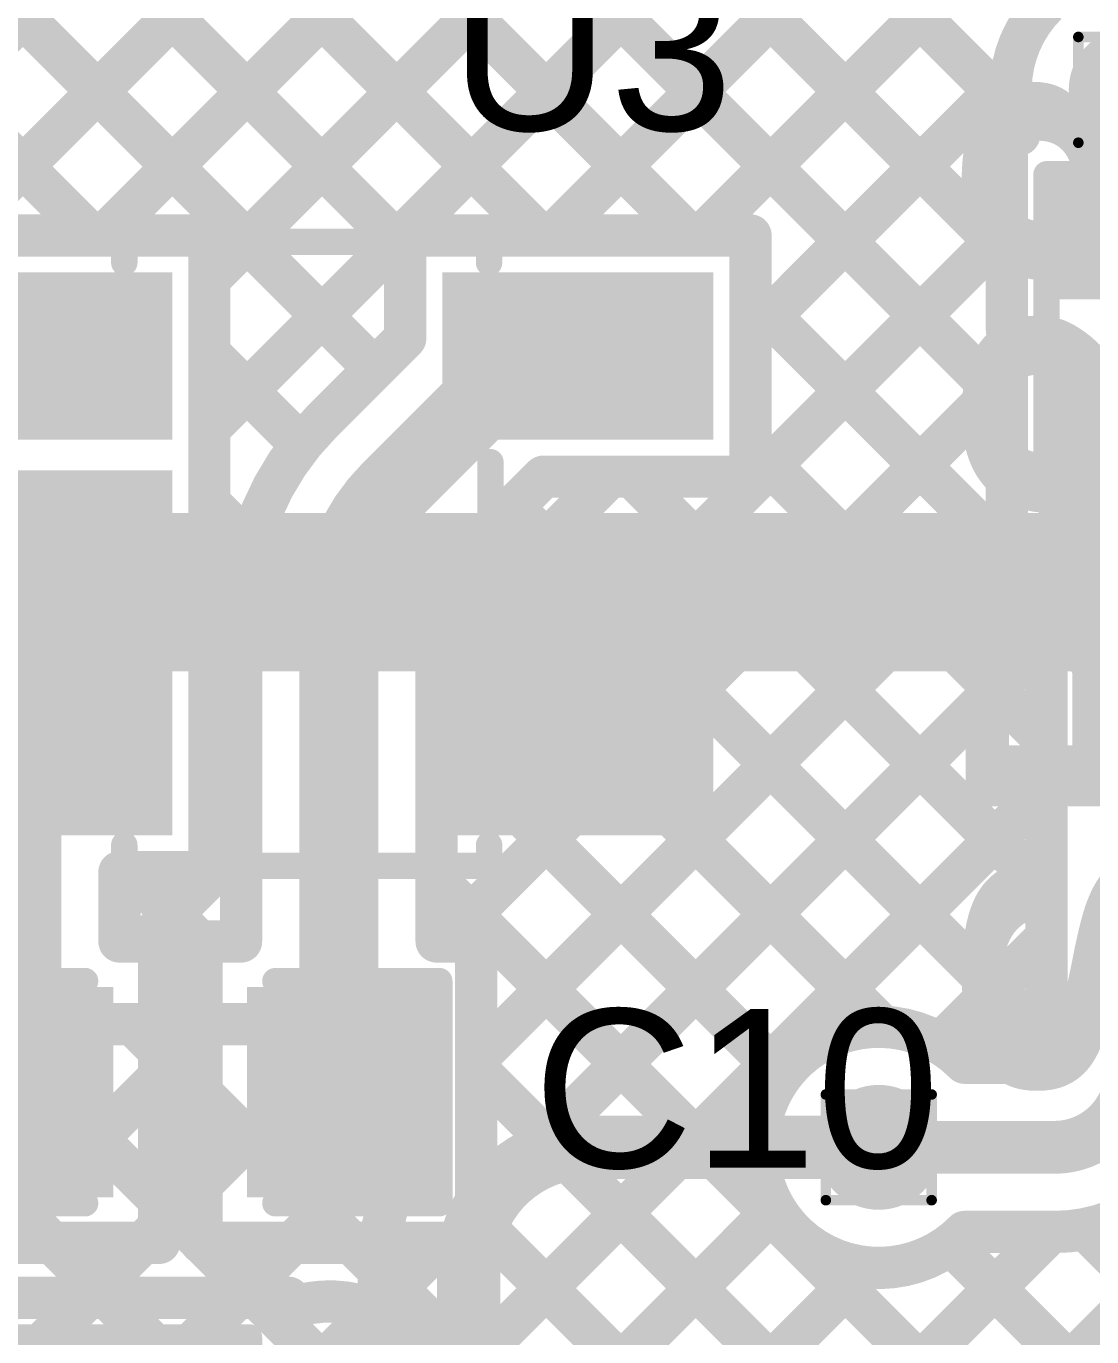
# Model space of a CAD drawing. Header units: inches. Extents: x -17 to 443, y -40 to 218.
# Drawn here: x 91.93 to 97.05, y 153.52 to 159.82 of the extents above; entities that cross this region are included whole.
import ezdxf

# ---------------------------------------------------------------- set-up
doc = ezdxf.new("R2010")
doc.units = ezdxf.units.IN
for name, color, linetype in [('Bottom Layer', 5, 'Continuous'), ('Drill Drawing', 1, 'Continuous'), ('Top Layer', 1, 'Continuous'), ('Top Overlay', 2, 'Continuous'), ('Top Paste', 8, 'Continuous'), ('Top Solder', 216, 'Continuous'), ('Via Holes', 16, 'Continuous')]:
    doc.layers.add(name, color=color, linetype=linetype)
doc.styles.add('Arial', font='', dxfattribs={"height": 0.2})
doc.styles.add('Arial Black_Bold', font='', dxfattribs={"height": 0.2})
doc.styles.get('Arial').set_extended_font_data('Arial')
doc.styles.get('Arial Black_Bold').set_extended_font_data('Arial Black', bold=True)

# ---------------------------------------------------------------- blocks, each defined once
blk = doc.blocks.new('SOT_23_5_28')
at = {"layer": 'Top Layer'}
for points in [[(-1.85, 1.25), (-0.75, 1.25), (-0.75, 0.65), (-1.85, 0.65)], [(0.75, 1.25), (1.85, 1.25), (1.85, 0.65), (0.75, 0.65)], [(-1.85, 0.3), (-0.75, 0.3), (-0.75, -0.3), (-1.85, -0.3)], [(-1.85, -0.65), (-0.75, -0.65), (-0.75, -1.25), (-1.85, -1.25)], [(0.75, -0.65), (1.85, -0.65), (1.85, -1.25), (0.75, -1.25)]]:
    blk.add_hatch(color=1, dxfattribs=at).paths.add_polyline_path(points)
at = {"layer": 'Top Paste'}
for points in [[(-1.85, 1.25), (-0.75, 1.25), (-0.75, 0.65), (-1.85, 0.65)], [(0.75, 1.25), (1.85, 1.25), (1.85, 0.65), (0.75, 0.65)], [(-1.85, 0.3), (-0.75, 0.3), (-0.75, -0.3), (-1.85, -0.3)], [(-1.85, -0.65), (-0.75, -0.65), (-0.75, -1.25), (-1.85, -1.25)], [(0.75, -0.65), (1.85, -0.65), (1.85, -1.25), (0.75, -1.25)]]:
    blk.add_hatch(color=8, dxfattribs=at).paths.add_polyline_path(points)
at = {"layer": 'Top Solder'}
for points in [[(-1.9516, 1.3516), (-0.6484, 1.3516), (-0.6484, 0.5484), (-1.9516, 0.5484)], [(0.6484, 1.3516), (1.9516, 1.3516), (1.9516, 0.5484), (0.6484, 0.5484)], [(-1.9516, 0.4016), (-0.6484, 0.4016), (-0.6484, -0.4016), (-1.9516, -0.4016)], [(-1.9516, -0.5484), (-0.6484, -0.5484), (-0.6484, -1.3516), (-1.9516, -1.3516)], [(0.6484, -0.5484), (1.9516, -0.5484), (1.9516, -1.3516), (0.6484, -1.3516)]]:
    blk.add_hatch(color=216, dxfattribs=at).paths.add_polyline_path(points)
at = {"layer": 'Top Overlay'}
for points in [[(-0.879, 1.4986, 0.127, 0.127, 0), (0.8736, 1.4986, 0.127, 0.127, 0)], [(-0.879, 1.3986, 0.127, 0.127, 0), (-0.879, 1.4986, 0.127, 0.127, 0)], [(0.8736, 1.3986, 0.127, 0.127, 0), (0.8736, 1.4986, 0.127, 0.127, 0)], [(-2.1336, 1.0668, 0.127, 0.127, 0), (-2.0066, 0.9398, 0.127, 0.127, 0)], [(-2.1336, 0.8128, 0.127, 0.127, 0), (-2.1336, 1.0668, 0.127, 0.127, 0)], [(-2.1336, 0.8128, 0.127, 0.127, 0), (-2.0066, 0.9398, 0.127, 0.127, 0)], [(0.88, -0.418, 0.127, 0.127, 0), (0.88, 0.44, 0.127, 0.127, 0)], [(-0.879, -1.4986, 0.127, 0.127, 0), (-0.879, -1.3986, 0.127, 0.127, 0)], [(0.8736, -1.4986, 0.127, 0.127, 0), (0.8736, -1.3986, 0.127, 0.127, 0)], [(-0.879, -1.4986, 0.127, 0.127, 0), (0.8736, -1.4986, 0.127, 0.127, 0)]]:
    blk.add_lwpolyline(points, format="xyseb", dxfattribs=at)
for points in [[(-0.9108, 1.4986, 0.0635, 0.0635, 1), (-0.8473, 1.4986, 0.0635, 0.0635, 1)], [(-0.9108, 1.4986, 0.0635, 0.0635, 1), (-0.8473, 1.4986, 0.0635, 0.0635, 1)], [(0.8418, 1.4986, 0.0635, 0.0635, 1), (0.9053, 1.4986, 0.0635, 0.0635, 1)], [(0.8418, 1.4986, 0.0635, 0.0635, 1), (0.9053, 1.4986, 0.0635, 0.0635, 1)], [(-0.9108, 1.3986, 0.0635, 0.0635, 1), (-0.8473, 1.3986, 0.0635, 0.0635, 1)], [(0.8418, 1.3986, 0.0635, 0.0635, 1), (0.9053, 1.3986, 0.0635, 0.0635, 1)], [(-2.1654, 1.0668, 0.0635, 0.0635, 1), (-2.1019, 1.0668, 0.0635, 0.0635, 1)], [(-2.1654, 1.0668, 0.0635, 0.0635, 1), (-2.1019, 1.0668, 0.0635, 0.0635, 1)], [(-2.0383, 0.9398, 0.0635, 0.0635, 1), (-1.9748, 0.9398, 0.0635, 0.0635, 1)], [(-2.0383, 0.9398, 0.0635, 0.0635, 1), (-1.9748, 0.9398, 0.0635, 0.0635, 1)], [(-2.1654, 0.8128, 0.0635, 0.0635, 1), (-2.1019, 0.8128, 0.0635, 0.0635, 1)], [(-2.1654, 0.8128, 0.0635, 0.0635, 1), (-2.1019, 0.8128, 0.0635, 0.0635, 1)], [(0.8483, 0.44, 0.0635, 0.0635, 1), (0.9118, 0.44, 0.0635, 0.0635, 1)], [(0.8483, -0.418, 0.0635, 0.0635, 1), (0.9118, -0.418, 0.0635, 0.0635, 1)], [(-0.9108, -1.3986, 0.0635, 0.0635, 1), (-0.8473, -1.3986, 0.0635, 0.0635, 1)], [(0.8418, -1.3986, 0.0635, 0.0635, 1), (0.9053, -1.3986, 0.0635, 0.0635, 1)], [(-0.9108, -1.4986, 0.0635, 0.0635, 1), (-0.8473, -1.4986, 0.0635, 0.0635, 1)], [(-0.9108, -1.4986, 0.0635, 0.0635, 1), (-0.8473, -1.4986, 0.0635, 0.0635, 1)], [(0.8418, -1.4986, 0.0635, 0.0635, 1), (0.9053, -1.4986, 0.0635, 0.0635, 1)], [(0.8418, -1.4986, 0.0635, 0.0635, 1), (0.9053, -1.4986, 0.0635, 0.0635, 1)]]:
    blk.add_lwpolyline(points, format="xyseb", close=True, dxfattribs=at)
blk = doc.blocks.new('S______B______0402_144')
at = {"layer": 'Top Layer'}
for points in [[(-0.6985, -0.3175), (-0.6985, 0.3175), (-0.2413, 0.3175), (-0.2413, -0.3175)], [(0.2413, -0.3175), (0.2413, 0.3175), (0.6985, 0.3175), (0.6985, -0.3175)]]:
    blk.add_hatch(color=1, dxfattribs=at).paths.add_polyline_path(points)
at = {"layer": 'Top Paste'}
for points in [[(-0.6985, -0.3175), (-0.6985, 0.3175), (-0.2413, 0.3175), (-0.2413, -0.3175)], [(0.2413, -0.3175), (0.2413, 0.3175), (0.6985, 0.3175), (0.6985, -0.3175)]]:
    blk.add_hatch(color=8, dxfattribs=at).paths.add_polyline_path(points)
at = {"layer": 'Top Solder'}
for points in [[(-0.7535, -0.3725), (-0.7535, 0.3725), (-0.1863, 0.3725), (-0.1863, -0.3725)], [(0.1863, -0.3725), (0.1863, 0.3725), (0.7535, 0.3725), (0.7535, -0.3725)]]:
    blk.add_hatch(color=216, dxfattribs=at).paths.add_polyline_path(points)
at = {"layer": 'Top Overlay'}
for points in [[(-0.7874, 0.4064, 0.127, 0.127, 0), (0.7874, 0.4064, 0.127, 0.127, 0)], [(-0.7874, 0.4064, 0.127, 0.127, 0), (-0.7874, -0.4064, 0.127, 0.127, 0)], [(0.7874, 0.4064, 0.127, 0.127, 0), (0.7874, -0.4064, 0.127, 0.127, 0)], [(-0.7874, -0.4064, 0.127, 0.127, 0), (0.7874, -0.4064, 0.127, 0.127, 0)], [(-0.8128, -0.4318, 0.00323, 0.00323, 0), (0.8128, -0.4318, 0.00323, 0.00323, 0)]]:
    blk.add_lwpolyline(points, format="xyseb", dxfattribs=at)
for points in [[(-0.8191, 0.4064, 0.0635, 0.0635, 1), (-0.7556, 0.4064, 0.0635, 0.0635, 1)], [(-0.8191, 0.4064, 0.0635, 0.0635, 1), (-0.7556, 0.4064, 0.0635, 0.0635, 1)], [(0.7556, 0.4064, 0.0635, 0.0635, 1), (0.8191, 0.4064, 0.0635, 0.0635, 1)], [(0.7556, 0.4064, 0.0635, 0.0635, 1), (0.8191, 0.4064, 0.0635, 0.0635, 1)], [(-0.8191, -0.4064, 0.0635, 0.0635, 1), (-0.7556, -0.4064, 0.0635, 0.0635, 1)], [(-0.8191, -0.4064, 0.0635, 0.0635, 1), (-0.7556, -0.4064, 0.0635, 0.0635, 1)], [(0.7556, -0.4064, 0.0635, 0.0635, 1), (0.8191, -0.4064, 0.0635, 0.0635, 1)], [(0.7556, -0.4064, 0.0635, 0.0635, 1), (0.8191, -0.4064, 0.0635, 0.0635, 1)], [(-0.8136, -0.4318, 0.00161, 0.00161, 1), (-0.812, -0.4318, 0.00161, 0.00161, 1)], [(0.812, -0.4318, 0.00161, 0.00161, 1), (0.8136, -0.4318, 0.00161, 0.00161, 1)]]:
    blk.add_lwpolyline(points, format="xyseb", close=True, dxfattribs=at)
at = {"layer": 'Top Overlay', "style": 'Arial Black_Bold'}
blk.add_text('SB23', height=1.27, dxfattribs=at).set_placement((-3.7391, -0.4747))
blk = doc.blocks.new('R___0402_189')
at = {"layer": 'Top Layer'}
for points in [[(-0.6985, -0.3175), (-0.6985, 0.3175), (-0.2413, 0.3175), (-0.2413, -0.3175)], [(0.2413, -0.3175), (0.2413, 0.3175), (0.6985, 0.3175), (0.6985, -0.3175)]]:
    blk.add_hatch(color=1, dxfattribs=at).paths.add_polyline_path(points)
at = {"layer": 'Top Paste'}
for points in [[(-0.6985, -0.3175), (-0.6985, 0.3175), (-0.2413, 0.3175), (-0.2413, -0.3175)], [(0.2413, -0.3175), (0.2413, 0.3175), (0.6985, 0.3175), (0.6985, -0.3175)]]:
    blk.add_hatch(color=8, dxfattribs=at).paths.add_polyline_path(points)
at = {"layer": 'Top Solder'}
for points in [[(-0.7535, -0.3725), (-0.7535, 0.3725), (-0.1863, 0.3725), (-0.1863, -0.3725)], [(0.1863, -0.3725), (0.1863, 0.3725), (0.7535, 0.3725), (0.7535, -0.3725)]]:
    blk.add_hatch(color=216, dxfattribs=at).paths.add_polyline_path(points)
at = {"layer": 'Top Overlay'}
for points in [[(-0.7874, 0.4064, 0.127, 0.127, 0), (0.7874, 0.4064, 0.127, 0.127, 0)], [(-0.7874, -0.4064, 0.127, 0.127, 0), (-0.7874, 0.4064, 0.127, 0.127, 0)], [(0.7874, -0.4064, 0.127, 0.127, 0), (0.7874, 0.4064, 0.127, 0.127, 0)], [(-0.7874, -0.4064, 0.127, 0.127, 0), (0.7874, -0.4064, 0.127, 0.127, 0)], [(-0.8128, -0.4318, 0.00323, 0.00323, 0), (0.8128, -0.4318, 0.00323, 0.00323, 0)]]:
    blk.add_lwpolyline(points, format="xyseb", dxfattribs=at)
for points in [[(-0.8191, 0.4064, 0.0635, 0.0635, 1), (-0.7556, 0.4064, 0.0635, 0.0635, 1)], [(-0.8191, 0.4064, 0.0635, 0.0635, 1), (-0.7556, 0.4064, 0.0635, 0.0635, 1)], [(0.7556, 0.4064, 0.0635, 0.0635, 1), (0.8191, 0.4064, 0.0635, 0.0635, 1)], [(0.7556, 0.4064, 0.0635, 0.0635, 1), (0.8191, 0.4064, 0.0635, 0.0635, 1)], [(-0.8191, -0.4064, 0.0635, 0.0635, 1), (-0.7556, -0.4064, 0.0635, 0.0635, 1)], [(-0.8191, -0.4064, 0.0635, 0.0635, 1), (-0.7556, -0.4064, 0.0635, 0.0635, 1)], [(0.7556, -0.4064, 0.0635, 0.0635, 1), (0.8191, -0.4064, 0.0635, 0.0635, 1)], [(0.7556, -0.4064, 0.0635, 0.0635, 1), (0.8191, -0.4064, 0.0635, 0.0635, 1)], [(-0.8136, -0.4318, 0.00161, 0.00161, 1), (-0.812, -0.4318, 0.00161, 0.00161, 1)], [(0.812, -0.4318, 0.00161, 0.00161, 1), (0.8136, -0.4318, 0.00161, 0.00161, 1)]]:
    blk.add_lwpolyline(points, format="xyseb", close=True, dxfattribs=at)
blk = doc.blocks.new('C___0603_254')
at = {"layer": 'Top Layer'}
for points in [[(-0.381, 0.4445), (-0.381, -0.4445), (-1.143, -0.4445), (-1.143, 0.4445)], [(1.143, 0.4445), (1.143, -0.4445), (0.381, -0.4445), (0.381, 0.4445)]]:
    blk.add_hatch(color=1, dxfattribs=at).paths.add_polyline_path(points)
at = {"layer": 'Top Paste'}
for points in [[(-0.381, 0.4445), (-0.381, -0.4445), (-1.143, -0.4445), (-1.143, 0.4445)], [(1.143, 0.4445), (1.143, -0.4445), (0.381, -0.4445), (0.381, 0.4445)]]:
    blk.add_hatch(color=8, dxfattribs=at).paths.add_polyline_path(points)
at = {"layer": 'Top Solder'}
for points in [[(-0.321, 0.5045), (-0.321, -0.5045), (-1.203, -0.5045), (-1.203, 0.5045)], [(1.203, 0.5045), (1.203, -0.5045), (0.321, -0.5045), (0.321, 0.5045)]]:
    blk.add_hatch(color=216, dxfattribs=at).paths.add_polyline_path(points)
at = {"layer": 'Top Overlay'}
for points in [[(-1.2446, 0.5334, 0.127, 0.127, 0), (-1.2446, -0.5334, 0.127, 0.127, 0)], [(-0.4572, 0.5334, 0.127, 0.127, 0), (-1.2446, 0.5334, 0.127, 0.127, 0)], [(1.2446, 0.5334, 0.127, 0.127, 0), (0.4572, 0.5334, 0.127, 0.127, 0)], [(1.2446, 0.5334, 0.127, 0.127, 0), (1.2446, -0.5334, 0.127, 0.127, 0)], [(-0.4572, -0.5334, 0.127, 0.127, 0), (-1.2446, -0.5334, 0.127, 0.127, 0)], [(1.2446, -0.5334, 0.127, 0.127, 0), (0.4572, -0.5334, 0.127, 0.127, 0)]]:
    blk.add_lwpolyline(points, format="xyseb", dxfattribs=at)
for points in [[(-1.2764, 0.5334, 0.0635, 0.0635, 1), (-1.2128, 0.5334, 0.0635, 0.0635, 1)], [(-1.2764, 0.5334, 0.0635, 0.0635, 1), (-1.2128, 0.5334, 0.0635, 0.0635, 1)], [(-0.4889, 0.5334, 0.0635, 0.0635, 1), (-0.4254, 0.5334, 0.0635, 0.0635, 1)], [(0.4254, 0.5334, 0.0635, 0.0635, 1), (0.4889, 0.5334, 0.0635, 0.0635, 1)], [(1.2128, 0.5334, 0.0635, 0.0635, 1), (1.2764, 0.5334, 0.0635, 0.0635, 1)], [(1.2128, 0.5334, 0.0635, 0.0635, 1), (1.2764, 0.5334, 0.0635, 0.0635, 1)], [(-1.2764, -0.5334, 0.0635, 0.0635, 1), (-1.2128, -0.5334, 0.0635, 0.0635, 1)], [(-1.2764, -0.5334, 0.0635, 0.0635, 1), (-1.2128, -0.5334, 0.0635, 0.0635, 1)], [(-0.4889, -0.5334, 0.0635, 0.0635, 1), (-0.4254, -0.5334, 0.0635, 0.0635, 1)], [(0.4254, -0.5334, 0.0635, 0.0635, 1), (0.4889, -0.5334, 0.0635, 0.0635, 1)], [(1.2128, -0.5334, 0.0635, 0.0635, 1), (1.2764, -0.5334, 0.0635, 0.0635, 1)], [(1.2128, -0.5334, 0.0635, 0.0635, 1), (1.2764, -0.5334, 0.0635, 0.0635, 1)]]:
    blk.add_lwpolyline(points, format="xyseb", close=True, dxfattribs=at)

msp = doc.modelspace()

# ---------------------------------------------------------------- hatches: boundary and pattern name
at = {"layer": 'Bottom Layer'}
h = msp.add_hatch(color=5, dxfattribs=at)
edge = h.paths.add_edge_path()
edge.add_arc((97.2346, 159.5133), 0.3, 0, 360)
h = msp.add_hatch(color=5, dxfattribs=at)
edge = h.paths.add_edge_path()
edge.add_arc((96.0217, 154.4333), 0.3, 0, 360)
at = {"layer": 'Top Layer'}
h = msp.add_hatch(color=1, dxfattribs=at)
edge = h.paths.add_edge_path()
edge.add_arc((97.2346, 159.5133), 0.3, 0, 360)
h = msp.add_hatch(color=1, dxfattribs=at)
edge = h.paths.add_edge_path()
edge.add_arc((96.0217, 154.4333), 0.3, 0, 360)
at = {"layer": 'Via Holes'}
h = msp.add_hatch(color=7, dxfattribs=at)
edge = h.paths.add_edge_path()
edge.add_arc((96.0217, 154.4333), 0.15, 0, 360)

# ---------------------------------------------------------------- linework, layer by layer
at = {"layer": 'Bottom Layer'}
for points in [[(87.7159, 157.1003, 0.762, 0.762, 0), (96.9387, 157.1003, 0.762, 0.762, 0)], [(96.9387, 157.1003, 0.762, 0.762, -0.414214), (98.0461, 155.9929, 0.762, 0.762, 0)], [(86.9967, 155.0255, 0.2032, 0.2032, 0), (93.0467, 155.0255, 0.2032, 0.2032, 0)], [(86.9967, 155.0255, 0.2032, 0.2032, 0), (93.0467, 155.0255, 0.2032, 0.2032, 0)], [(90.2813, 155.0255, 0.2032, 0.2032, 0), (93.6196, 151.6872, 0.2032, 0.2032, 0)], [(90.2937, 153.2186, 0.2032, 0.2032, 0), (92.1006, 155.0255, 0.2032, 0.2032, 0)], [(90.9998, 155.0255, 0.2032, 0.2032, 0), (93.6196, 152.4057, 0.2032, 0.2032, 0)], [(91.428, 153.6345, 0.2032, 0.2032, 0), (92.819, 155.0255, 0.2032, 0.2032, 0)], [(91.7182, 155.0255, 0.2032, 0.2032, 0), (93.6196, 153.1241, 0.2032, 0.2032, 0)], [(92.4366, 155.0255, 0.2032, 0.2032, 0), (93.6196, 153.8425, 0.2032, 0.2032, 0)], [(93.0486, 155.0255, 0.2032, 0.2032, -0.047948), (93.1798, 155.0125, 0.2032, 0.2032, 0)], [(93.1653, 155.0152, 0.2032, 0.2032, 0), (93.7254, 154.4551, 0.2032, 0.2032, 0)], [(93.1825, 155.012, 0.2032, 0.2032, -0.048089), (93.309, 154.9736, 0.2032, 0.2032, 0)], [(93.3118, 154.9724, 0.2032, 0.2032, -0.047891), (93.4279, 154.9104, 0.2032, 0.2032, 0)], [(91.6994, 153.1874, 0.2032, 0.2032, 0), (93.4246, 154.9126, 0.2032, 0.2032, 0)], [(93.4311, 154.9083, 0.2032, 0.2032, -0.047898), (93.5328, 154.8247, 0.2032, 0.2032, 0)], [(93.535, 154.8226, 0.2032, 0.2032, -0.047998), (93.6187, 154.7206, 0.2032, 0.2032, 0)], [(93.6205, 154.7179, 0.2032, 0.2032, -0.048013), (93.6827, 154.6015, 0.2032, 0.2032, 0)], [(93.6838, 154.5988, 0.2032, 0.2032, -0.04812), (93.7222, 154.4722, 0.2032, 0.2032, 0)], [(91.5535, 152.3231, 0.2032, 0.2032, 0), (93.7187, 154.4884, 0.2032, 0.2032, 0)], [(93.7227, 154.4695, 0.2032, 0.2032, -0.047954), (93.7357, 154.3383, 0.2032, 0.2032, 0)], [(94.0514, 153.8599, 0.3048, 0.3048, -0.414214), (94.6247, 154.4333, 0.3048, 0.3048, 0)], [(94.6247, 154.4333, 0.3048, 0.3048, 0), (96.0217, 154.4333, 0.3048, 0.3048, 0)], [(93.6196, 153.8599, 0.2032, 0.2032, -0.121955), (93.7357, 154.3289, 0.2032, 0.2032, 0)], [(94.0514, 150.6995, 0.3048, 0.3048, 0), (94.0514, 153.8599, 0.3048, 0.3048, 0)], [(93.6196, 151.0858, 0.2032, 0.2032, 0), (93.6196, 153.8599, 0.2032, 0.2032, 0)], [(90.7269, 150.7781, 0.2032, 0.2032, 0), (93.6196, 153.6707, 0.2032, 0.2032, 0)]]:
    msp.add_lwpolyline(points, format="xyseb", dxfattribs=at)
for points in [[(96.7482, 157.1003, 0.381, 0.381, 1), (97.1292, 157.1003, 0.381, 0.381, 1)], [(96.7482, 157.1003, 0.381, 0.381, 1), (97.1292, 157.1003, 0.381, 0.381, 1)], [(92.0498, 155.0255, 0.1016, 0.1016, 1), (92.1514, 155.0255, 0.1016, 0.1016, 1)], [(92.3858, 155.0255, 0.1016, 0.1016, 1), (92.4874, 155.0255, 0.1016, 0.1016, 1)], [(92.7682, 155.0255, 0.1016, 0.1016, 1), (92.8698, 155.0255, 0.1016, 0.1016, 1)], [(92.9959, 155.0255, 0.1016, 0.1016, 1), (93.0975, 155.0255, 0.1016, 0.1016, 1)], [(92.9959, 155.0255, 0.1016, 0.1016, 1), (93.0975, 155.0255, 0.1016, 0.1016, 1)], [(92.9978, 155.0255, 0.1016, 0.1016, 1), (93.0994, 155.0255, 0.1016, 0.1016, 1)], [(93.1145, 155.0152, 0.1016, 0.1016, 1), (93.2161, 155.0152, 0.1016, 0.1016, 1)], [(93.129, 155.0125, 0.1016, 0.1016, 1), (93.2306, 155.0125, 0.1016, 0.1016, 1)], [(93.1317, 155.012, 0.1016, 0.1016, 1), (93.2333, 155.012, 0.1016, 0.1016, 1)], [(93.2582, 154.9736, 0.1016, 0.1016, 1), (93.3598, 154.9736, 0.1016, 0.1016, 1)], [(93.261, 154.9724, 0.1016, 0.1016, 1), (93.3626, 154.9724, 0.1016, 0.1016, 1)], [(93.3738, 154.9126, 0.1016, 0.1016, 1), (93.4754, 154.9126, 0.1016, 0.1016, 1)], [(93.3771, 154.9104, 0.1016, 0.1016, 1), (93.4787, 154.9104, 0.1016, 0.1016, 1)], [(93.3803, 154.9083, 0.1016, 0.1016, 1), (93.4819, 154.9083, 0.1016, 0.1016, 1)], [(93.482, 154.8247, 0.1016, 0.1016, 1), (93.5836, 154.8247, 0.1016, 0.1016, 1)], [(93.4842, 154.8226, 0.1016, 0.1016, 1), (93.5858, 154.8226, 0.1016, 0.1016, 1)], [(93.5679, 154.7206, 0.1016, 0.1016, 1), (93.6695, 154.7206, 0.1016, 0.1016, 1)], [(93.5697, 154.7179, 0.1016, 0.1016, 1), (93.6713, 154.7179, 0.1016, 0.1016, 1)], [(93.6319, 154.6015, 0.1016, 0.1016, 1), (93.7335, 154.6015, 0.1016, 0.1016, 1)], [(93.633, 154.5988, 0.1016, 0.1016, 1), (93.7346, 154.5988, 0.1016, 0.1016, 1)], [(93.6679, 154.4884, 0.1016, 0.1016, 1), (93.7695, 154.4884, 0.1016, 0.1016, 1)], [(93.6714, 154.4722, 0.1016, 0.1016, 1), (93.773, 154.4722, 0.1016, 0.1016, 1)], [(93.6719, 154.4695, 0.1016, 0.1016, 1), (93.7735, 154.4695, 0.1016, 0.1016, 1)], [(94.5485, 154.4333, 0.1524, 0.1524, 1), (94.7009, 154.4333, 0.1524, 0.1524, 1)], [(94.5485, 154.4333, 0.1524, 0.1524, 1), (94.7009, 154.4333, 0.1524, 0.1524, 1)], [(95.9455, 154.4333, 0.1524, 0.1524, 1), (96.0979, 154.4333, 0.1524, 0.1524, 1)], [(93.6746, 154.4551, 0.1016, 0.1016, 1), (93.7762, 154.4551, 0.1016, 0.1016, 1)], [(93.6849, 154.3383, 0.1016, 0.1016, 1), (93.7865, 154.3383, 0.1016, 0.1016, 1)], [(93.6849, 154.3289, 0.1016, 0.1016, 1), (93.7865, 154.3289, 0.1016, 0.1016, 1)], [(93.9752, 153.8599, 0.1524, 0.1524, 1), (94.1276, 153.8599, 0.1524, 0.1524, 1)], [(93.9752, 153.8599, 0.1524, 0.1524, 1), (94.1276, 153.8599, 0.1524, 0.1524, 1)], [(93.5688, 153.8599, 0.1016, 0.1016, 1), (93.6704, 153.8599, 0.1016, 0.1016, 1)], [(93.5688, 153.8599, 0.1016, 0.1016, 1), (93.6704, 153.8599, 0.1016, 0.1016, 1)], [(93.5688, 153.8425, 0.1016, 0.1016, 1), (93.6704, 153.8425, 0.1016, 0.1016, 1)], [(93.5688, 153.6707, 0.1016, 0.1016, 1), (93.6704, 153.6707, 0.1016, 0.1016, 1)]]:
    msp.add_lwpolyline(points, format="xyseb", close=True, dxfattribs=at)
at = {"layer": 'Drill Drawing'}
for points in [[(96.9806, 159.7673, 0.0508, 0.0508, 0), (97.4886, 159.7673, 0.0508, 0.0508, 0)], [(96.9806, 159.2593, 0.0508, 0.0508, 0), (96.9806, 159.7673, 0.0508, 0.0508, 0)], [(96.9806, 159.2593, 0.0508, 0.0508, 0), (97.4886, 159.2593, 0.0508, 0.0508, 0)], [(95.7677, 154.6873, 0.0508, 0.0508, 0), (96.2757, 154.6873, 0.0508, 0.0508, 0)], [(95.7677, 154.1793, 0.0508, 0.0508, 0), (95.7677, 154.6873, 0.0508, 0.0508, 0)], [(96.2757, 154.1793, 0.0508, 0.0508, 0), (96.2757, 154.6873, 0.0508, 0.0508, 0)], [(95.7677, 154.1793, 0.0508, 0.0508, 0), (96.2757, 154.1793, 0.0508, 0.0508, 0)]]:
    msp.add_lwpolyline(points, format="xyseb", dxfattribs=at)
for points in [[(96.9679, 159.7673, 0.0254, 0.0254, 1), (96.9933, 159.7673, 0.0254, 0.0254, 1)], [(96.9679, 159.7673, 0.0254, 0.0254, 1), (96.9933, 159.7673, 0.0254, 0.0254, 1)], [(96.9679, 159.2593, 0.0254, 0.0254, 1), (96.9933, 159.2593, 0.0254, 0.0254, 1)], [(96.9679, 159.2593, 0.0254, 0.0254, 1), (96.9933, 159.2593, 0.0254, 0.0254, 1)], [(95.755, 154.6873, 0.0254, 0.0254, 1), (95.7804, 154.6873, 0.0254, 0.0254, 1)], [(95.755, 154.6873, 0.0254, 0.0254, 1), (95.7804, 154.6873, 0.0254, 0.0254, 1)], [(96.263, 154.6873, 0.0254, 0.0254, 1), (96.2884, 154.6873, 0.0254, 0.0254, 1)], [(96.263, 154.6873, 0.0254, 0.0254, 1), (96.2884, 154.6873, 0.0254, 0.0254, 1)], [(95.755, 154.1793, 0.0254, 0.0254, 1), (95.7804, 154.1793, 0.0254, 0.0254, 1)], [(95.755, 154.1793, 0.0254, 0.0254, 1), (95.7804, 154.1793, 0.0254, 0.0254, 1)], [(96.263, 154.1793, 0.0254, 0.0254, 1), (96.2884, 154.1793, 0.0254, 0.0254, 1)], [(96.263, 154.1793, 0.0254, 0.0254, 1), (96.2884, 154.1793, 0.0254, 0.0254, 1)]]:
    msp.add_lwpolyline(points, format="xyseb", close=True, dxfattribs=at)
at = {"layer": 'Top Layer'}
for points in [[(92.2969, 158.8139, 0.2032, 0.2032, 0), (97.5013, 164.0183, 0.2032, 0.2032, 0)], [(92.8054, 158.604, 0.2032, 0.2032, 0), (97.5013, 163.2999, 0.2032, 0.2032, 0)], [(92.8054, 157.8855, 0.2032, 0.2032, 0), (97.3513, 162.4314, 0.2032, 0.2032, 0)], [(94.4522, 158.8139, 0.2032, 0.2032, 0), (97.5315, 161.8932, 0.2032, 0.2032, 0)], [(94.592, 161.4911, 0.2032, 0.2032, 0), (96.6627, 159.4204, 0.2032, 0.2032, 0)], [(94.2308, 161.1339, 0.2032, 0.2032, 0), (96.6377, 158.727, 0.2032, 0.2032, 0)], [(93.8129, 160.8333, 0.2032, 0.2032, 0), (96.6377, 158.0086, 0.2032, 0.2032, 0)], [(91.5785, 158.8139, 0.2032, 0.2032, 0), (93.4255, 160.6609, 0.2032, 0.2032, 0)], [(93.3043, 160.6236, 0.2032, 0.2032, 0), (95.1139, 158.8139, 0.2032, 0.2032, 0)], [(90.5145, 160.5397, 0.2032, 0.2032, 0), (92.2403, 158.8139, 0.2032, 0.2032, 0)], [(90.5415, 158.4953, 0.2032, 0.2032, 0), (92.5859, 160.5397, 0.2032, 0.2032, 0)], [(91.2329, 160.5397, 0.2032, 0.2032, 0), (93.5998, 158.1728, 0.2032, 0.2032, 0)], [(91.9513, 160.5397, 0.2032, 0.2032, 0), (93.7466, 158.7444, 0.2032, 0.2032, 0)], [(92.6697, 160.5397, 0.2032, 0.2032, 0), (94.3956, 158.8139, 0.2032, 0.2032, 0)], [(95.1706, 158.8139, 0.2032, 0.2032, 0), (96.8282, 160.4715, 0.2032, 0.2032, 0)], [(96.6967, 159.2981, 0.2032, 0.2032, -0.302225), (96.8282, 159.9262, 0.2032, 0.2032, 0)], [(97.2346, 158.8409, 0.508, 0.508, 0), (97.2346, 159.5133, 0.508, 0.508, 0)], [(95.4054, 158.3303, 0.2032, 0.2032, 0), (96.6596, 159.5845, 0.2032, 0.2032, 0)], [(96.6377, 158.3583, 0.2032, 0.2032, 0), (96.6377, 159.2981, 0.2032, 0.2032, 0)], [(91.1466, 158.8139, 0.2032, 0.2032, 0), (92.8054, 158.8139, 0.2032, 0.2032, 0)], [(92.8054, 157.8639, 0.2032, 0.2032, 0), (92.8054, 158.8139, 0.2032, 0.2032, 0)], [(93.7466, 158.8139, 0.2032, 0.2032, 0), (95.4054, 158.8139, 0.2032, 0.2032, 0)], [(93.7466, 158.3196, 0.2032, 0.2032, 0), (93.7466, 158.8139, 0.2032, 0.2032, 0)], [(93.8976, 156.1041, 0.2032, 0.2032, 0), (96.6377, 158.8442, 0.2032, 0.2032, 0)], [(95.4054, 157.6551, 0.2032, 0.2032, 0), (95.4054, 158.8139, 0.2032, 0.2032, 0)], [(95.4054, 158.5224, 0.2032, 0.2032, 0), (96.8282, 157.0996, 0.2032, 0.2032, 0)], [(93.3437, 157.9168, 0.2032, 0.2032, 0), (93.7466, 158.3196, 0.2032, 0.2032, 0)], [(93.676, 157.5845, 0.381, 0.381, 0), (94.326, 158.2345, 0.381, 0.381, 0)], [(94.326, 158.2345, 0.381, 0.381, 0), (94.576, 158.2345, 0.381, 0.381, 0)], [(91.1424, 158.2345, 0.254, 0.254, 0), (91.976, 158.2345, 0.254, 0.254, 0)], [(92.8054, 158.2488, 0.2032, 0.2032, 0), (93.2463, 157.8079, 0.2032, 0.2032, 0)], [(96.6377, 157.3423, 0.2032, 0.2032, 0), (96.6377, 158.2821, 0.2032, 0.2032, 0)], [(93.9342, 155.4222, 0.2032, 0.2032, 0), (96.6377, 158.1257, 0.2032, 0.2032, 0)], [(92.8054, 157.6551, 0.2032, 0.2032, 0), (92.8054, 157.8639, 0.2032, 0.2032, 0)], [(92.8054, 157.6551, 0.2032, 0.2032, 0), (92.8054, 157.8639, 0.2032, 0.2032, 0)], [(92.9578, 156.9851, 0.2032, 0.2032, -0.198638), (93.3428, 157.9158, 0.2032, 0.2032, 0)], [(95.4054, 157.804, 0.2032, 0.2032, 0), (96.8282, 156.3812, 0.2032, 0.2032, 0)], [(93.4277, 156.9851, 0.381, 0.381, -0.198639), (93.6754, 157.5839, 0.381, 0.381, 0)], [(93.6754, 157.5839, 0.381, 0.381, -0.000263), (93.676, 157.5845, 0.381, 0.381, 0)], [(92.8054, 156.9139, 0.2032, 0.2032, 0), (92.8054, 157.6551, 0.2032, 0.2032, 0)], [(93.8976, 156.8225, 0.2032, 0.2032, 0), (94.7302, 157.6551, 0.2032, 0.2032, 0)], [(94.0083, 157.2522, 0.2032, 0.2032, 0), (94.4111, 157.6551, 0.2032, 0.2032, 0)], [(94.4111, 157.6551, 0.2032, 0.2032, 0), (95.4054, 157.6551, 0.2032, 0.2032, 0)], [(94.8359, 157.6551, 0.2032, 0.2032, 0), (96.8282, 155.6628, 0.2032, 0.2032, 0)], [(92.8054, 157.5304, 0.2032, 0.2032, 0), (93.0042, 157.3316, 0.2032, 0.2032, 0)], [(94.2643, 157.5083, 0.2032, 0.2032, 0), (96.8282, 154.9444, 0.2032, 0.2032, 0)], [(92.8054, 157.1671, 0.2032, 0.2032, 0), (93.0184, 157.3801, 0.2032, 0.2032, 0)], [(94.0881, 154.8577, 0.2032, 0.2032, 0), (96.6377, 157.4073, 0.2032, 0.2032, 0)], [(91.1942, 157.2845, 0.254, 0.254, 0), (91.976, 157.2845, 0.254, 0.254, 0)], [(96.6377, 157.3423, 0.2032, 0.2032, 0), (96.8282, 157.3423, 0.2032, 0.2032, 0)], [(96.8282, 154.8397, 0.2032, 0.2032, 0), (96.8282, 157.3423, 0.2032, 0.2032, 0)], [(93.8976, 156.9851, 0.2032, 0.2032, -0.198203), (94.0075, 157.2515, 0.2032, 0.2032, 0)], [(93.9258, 157.1284, 0.2032, 0.2032, 0), (96.0419, 155.0123, 0.2032, 0.2032, 0)], [(93.4277, 154.6983, 0.381, 0.381, 0), (93.4277, 156.9851, 0.381, 0.381, 0)], [(92.9578, 155.4222, 0.2032, 0.2032, 0), (92.9578, 156.9851, 0.2032, 0.2032, 0)], [(93.8976, 155.4222, 0.2032, 0.2032, 0), (93.8976, 156.9851, 0.2032, 0.2032, 0)], [(92.8054, 156.7051, 0.2032, 0.2032, 0), (92.8054, 156.9139, 0.2032, 0.2032, 0)], [(92.8054, 156.7051, 0.2032, 0.2032, 0), (92.8054, 156.9139, 0.2032, 0.2032, 0)], [(94.0881, 154.1393, 0.2032, 0.2032, 0), (96.8282, 156.8794, 0.2032, 0.2032, 0)], [(92.8054, 156.8119, 0.2032, 0.2032, 0), (92.9578, 156.6595, 0.2032, 0.2032, 0)], [(92.8054, 155.7551, 0.2032, 0.2032, 0), (92.8054, 156.7051, 0.2032, 0.2032, 0)], [(92.8054, 156.4487, 0.2032, 0.2032, 0), (92.9578, 156.6011, 0.2032, 0.2032, 0)], [(91.9037, 156.2622, 0.381, 0.381, 0), (91.976, 156.3345, 0.381, 0.381, 0)], [(93.8976, 156.4382, 0.2032, 0.2032, 0), (95.5568, 154.779, 0.2032, 0.2032, 0)], [(91.9037, 154.6983, 0.381, 0.381, 0), (91.9037, 156.2622, 0.381, 0.381, 0)], [(93.9404, 153.2732, 0.2032, 0.2032, 0), (96.8282, 156.161, 0.2032, 0.2032, 0)], [(92.8054, 156.0935, 0.2032, 0.2032, 0), (92.9578, 155.9411, 0.2032, 0.2032, 0)], [(92.4974, 155.4222, 0.2032, 0.2032, 0), (92.9578, 155.8827, 0.2032, 0.2032, 0)], [(92.3736, 155.4222, 0.2032, 0.2032, 0), (92.3736, 155.7551, 0.2032, 0.2032, 0)], [(92.3736, 155.7551, 0.2032, 0.2032, 0), (92.8054, 155.7551, 0.2032, 0.2032, 0)], [(92.4254, 155.7551, 0.2032, 0.2032, 0), (92.7673, 155.4132, 0.2032, 0.2032, 0)], [(93.8976, 155.7197, 0.2032, 0.2032, 0), (97.1627, 152.4546, 0.2032, 0.2032, 0)], [(92.3736, 155.4222, 0.2032, 0.2032, 0), (92.5641, 155.4222, 0.2032, 0.2032, 0)], [(92.5641, 153.9744, 0.2032, 0.2032, 0), (92.5641, 155.4222, 0.2032, 0.2032, 0)], [(92.7673, 155.4222, 0.2032, 0.2032, 0), (92.9578, 155.4222, 0.2032, 0.2032, 0)], [(92.7673, 153.9744, 0.2032, 0.2032, 0), (92.7673, 155.4222, 0.2032, 0.2032, 0)], [(93.8976, 155.4222, 0.2032, 0.2032, 0), (94.0881, 155.4222, 0.2032, 0.2032, 0)], [(94.0881, 153.9744, 0.2032, 0.2032, 0), (94.0881, 155.4222, 0.2032, 0.2032, 0)], [(96.3173, 154.9316, 0.2032, 0.2032, 0), (96.8282, 155.4426, 0.2032, 0.2032, 0)], [(92.5641, 154.7706, 0.2032, 0.2032, 0), (92.7673, 154.9738, 0.2032, 0.2032, 0)], [(96.4347, 154.0269, 0.2032, 0.2032, -2.441849), (96.4347, 154.8397, 0.2032, 0.2032, 0)], [(92.5641, 154.898, 0.2032, 0.2032, 0), (92.7673, 154.6948, 0.2032, 0.2032, 0)], [(96.4347, 154.8397, 0.2032, 0.2032, 0), (96.8282, 154.8397, 0.2032, 0.2032, 0)], [(94.0881, 154.8108, 0.2032, 0.2032, 0), (96.4443, 152.4546, 0.2032, 0.2032, 0)], [(97.2346, 154.8013, 0.254, 0.254, -0.414214), (96.8666, 154.4333, 0.254, 0.254, 0)], [(97.641, 154.8013, 0.2032, 0.2032, -0.414214), (96.8666, 154.0269, 0.2032, 0.2032, 0)], [(95.9956, 152.4546, 0.2032, 0.2032, 0), (97.9612, 154.4203, 0.2032, 0.2032, 0)], [(96.0217, 154.4333, 0.254, 0.254, 0), (96.8666, 154.4333, 0.254, 0.254, 0)], [(92.5641, 154.0521, 0.2032, 0.2032, 0), (92.7673, 154.2553, 0.2032, 0.2032, 0)], [(92.5641, 154.1796, 0.2032, 0.2032, 0), (92.7673, 153.9764, 0.2032, 0.2032, 0)], [(93.8403, 152.4546, 0.2032, 0.2032, 0), (95.5234, 154.1377, 0.2032, 0.2032, 0)], [(94.0881, 154.0924, 0.2032, 0.2032, 0), (95.7259, 152.4546, 0.2032, 0.2032, 0)], [(92.4864, 153.9744, 0.2032, 0.2032, 0), (92.5641, 154.0521, 0.2032, 0.2032, 0)], [(95.2771, 152.4546, 0.2032, 0.2032, 0), (96.8494, 154.0269, 0.2032, 0.2032, 0)], [(96.4347, 154.0269, 0.2032, 0.2032, 0), (96.8666, 154.0269, 0.2032, 0.2032, 0)], [(97.0133, 154.0409, 0.2032, 0.2032, 0), (97.9612, 153.093, 0.2032, 0.2032, 0)], [(91.2433, 153.9744, 0.2032, 0.2032, 0), (92.5641, 153.9744, 0.2032, 0.2032, 0)], [(92.0508, 153.9744, 0.2032, 0.2032, 0), (92.3147, 153.7105, 0.2032, 0.2032, 0)], [(92.2225, 153.7105, 0.2032, 0.2032, 0), (92.4864, 153.9744, 0.2032, 0.2032, 0)], [(92.7673, 153.9744, 0.2032, 0.2032, 0), (94.0881, 153.9744, 0.2032, 0.2032, 0)], [(92.7692, 153.9744, 0.2032, 0.2032, 0), (93.0331, 153.7105, 0.2032, 0.2032, 0)], [(92.9409, 153.7105, 0.2032, 0.2032, 0), (93.2048, 153.9744, 0.2032, 0.2032, 0)], [(93.4877, 153.9744, 0.2032, 0.2032, 0), (95.0074, 152.4546, 0.2032, 0.2032, 0)], [(93.5999, 153.6511, 0.2032, 0.2032, 0), (93.9232, 153.9744, 0.2032, 0.2032, 0)], [(96.3674, 153.9683, 0.2032, 0.2032, 0), (97.8478, 152.488, 0.2032, 0.2032, 0)], [(94.5587, 152.4546, 0.2032, 0.2032, 0), (95.9611, 153.857, 0.2032, 0.2032, 0)], [(91.2367, 153.7105, 0.2032, 0.2032, 0), (92.1704, 153.7105, 0.2032, 0.2032, 0)], [(92.2466, 153.7105, 0.2032, 0.2032, 0), (93.1864, 153.7105, 0.2032, 0.2032, 0)], [(93.1864, 153.6585, 0.2032, 0.2032, -0.519888), (93.9628, 153.1136, 0.2032, 0.2032, 0)]]:
    msp.add_lwpolyline(points, format="xyseb", dxfattribs=at)
for points in [[(97.1076, 159.5133, 0.254, 0.254, 1), (97.3616, 159.5133, 0.254, 0.254, 1)], [(96.6088, 159.5845, 0.1016, 0.1016, 1), (96.7104, 159.5845, 0.1016, 0.1016, 1)], [(96.6119, 159.4204, 0.1016, 0.1016, 1), (96.7135, 159.4204, 0.1016, 0.1016, 1)], [(96.5869, 159.2981, 0.1016, 0.1016, 1), (96.6885, 159.2981, 0.1016, 0.1016, 1)], [(96.6459, 159.2981, 0.1016, 0.1016, 1), (96.7475, 159.2981, 0.1016, 0.1016, 1)], [(97.1076, 158.8409, 0.254, 0.254, 1), (97.3616, 158.8409, 0.254, 0.254, 1)], [(92.1895, 158.8139, 0.1016, 0.1016, 1), (92.2911, 158.8139, 0.1016, 0.1016, 1)], [(92.2461, 158.8139, 0.1016, 0.1016, 1), (92.3477, 158.8139, 0.1016, 0.1016, 1)], [(92.7546, 158.8139, 0.1016, 0.1016, 1), (92.8562, 158.8139, 0.1016, 0.1016, 1)], [(92.7546, 158.8139, 0.1016, 0.1016, 1), (92.8562, 158.8139, 0.1016, 0.1016, 1)], [(93.6958, 158.8139, 0.1016, 0.1016, 1), (93.7974, 158.8139, 0.1016, 0.1016, 1)], [(93.6958, 158.8139, 0.1016, 0.1016, 1), (93.7974, 158.8139, 0.1016, 0.1016, 1)], [(94.3448, 158.8139, 0.1016, 0.1016, 1), (94.4464, 158.8139, 0.1016, 0.1016, 1)], [(94.4014, 158.8139, 0.1016, 0.1016, 1), (94.503, 158.8139, 0.1016, 0.1016, 1)], [(95.0631, 158.8139, 0.1016, 0.1016, 1), (95.1647, 158.8139, 0.1016, 0.1016, 1)], [(95.1198, 158.8139, 0.1016, 0.1016, 1), (95.2214, 158.8139, 0.1016, 0.1016, 1)], [(95.3546, 158.8139, 0.1016, 0.1016, 1), (95.4562, 158.8139, 0.1016, 0.1016, 1)], [(95.3546, 158.8139, 0.1016, 0.1016, 1), (95.4562, 158.8139, 0.1016, 0.1016, 1)], [(96.5869, 158.8442, 0.1016, 0.1016, 1), (96.6885, 158.8442, 0.1016, 0.1016, 1)], [(93.6958, 158.7444, 0.1016, 0.1016, 1), (93.7974, 158.7444, 0.1016, 0.1016, 1)], [(96.5869, 158.727, 0.1016, 0.1016, 1), (96.6885, 158.727, 0.1016, 0.1016, 1)], [(92.7546, 158.604, 0.1016, 0.1016, 1), (92.8562, 158.604, 0.1016, 0.1016, 1)], [(95.3546, 158.5224, 0.1016, 0.1016, 1), (95.4562, 158.5224, 0.1016, 0.1016, 1)], [(93.6958, 158.3196, 0.1016, 0.1016, 1), (93.7974, 158.3196, 0.1016, 0.1016, 1)], [(93.6958, 158.3196, 0.1016, 0.1016, 1), (93.7974, 158.3196, 0.1016, 0.1016, 1)], [(94.2308, 158.2345, 0.1905, 0.1905, 1), (94.4213, 158.2345, 0.1905, 0.1905, 1)], [(94.2308, 158.2345, 0.1905, 0.1905, 1), (94.4213, 158.2345, 0.1905, 0.1905, 1)], [(94.4808, 158.2345, 0.1905, 0.1905, 1), (94.6713, 158.2345, 0.1905, 0.1905, 1)], [(95.3546, 158.3303, 0.1016, 0.1016, 1), (95.4562, 158.3303, 0.1016, 0.1016, 1)], [(96.5869, 158.3583, 0.1016, 0.1016, 1), (96.6885, 158.3583, 0.1016, 0.1016, 1)], [(91.9125, 158.2345, 0.127, 0.127, 1), (92.0395, 158.2345, 0.127, 0.127, 1)], [(92.7546, 158.2488, 0.1016, 0.1016, 1), (92.8562, 158.2488, 0.1016, 0.1016, 1)], [(96.5869, 158.2821, 0.1016, 0.1016, 1), (96.6885, 158.2821, 0.1016, 0.1016, 1)], [(93.549, 158.1728, 0.1016, 0.1016, 1), (93.6506, 158.1728, 0.1016, 0.1016, 1)], [(96.5869, 158.1257, 0.1016, 0.1016, 1), (96.6885, 158.1257, 0.1016, 0.1016, 1)], [(96.5869, 158.0086, 0.1016, 0.1016, 1), (96.6885, 158.0086, 0.1016, 0.1016, 1)], [(92.7546, 157.8855, 0.1016, 0.1016, 1), (92.8562, 157.8855, 0.1016, 0.1016, 1)], [(92.7546, 157.8639, 0.1016, 0.1016, 1), (92.8562, 157.8639, 0.1016, 0.1016, 1)], [(92.7546, 157.8639, 0.1016, 0.1016, 1), (92.8562, 157.8639, 0.1016, 0.1016, 1)], [(92.7546, 157.8639, 0.1016, 0.1016, 1), (92.8562, 157.8639, 0.1016, 0.1016, 1)], [(93.292, 157.9158, 0.1016, 0.1016, 1), (93.3936, 157.9158, 0.1016, 0.1016, 1)], [(93.2929, 157.9168, 0.1016, 0.1016, 1), (93.3945, 157.9168, 0.1016, 0.1016, 1)], [(93.1955, 157.8079, 0.1016, 0.1016, 1), (93.2971, 157.8079, 0.1016, 0.1016, 1)], [(95.3546, 157.804, 0.1016, 0.1016, 1), (95.4562, 157.804, 0.1016, 0.1016, 1)], [(93.5801, 157.5839, 0.1905, 0.1905, 1), (93.7706, 157.5839, 0.1905, 0.1905, 1)], [(93.5801, 157.5839, 0.1905, 0.1905, 1), (93.7706, 157.5839, 0.1905, 0.1905, 1)], [(93.5808, 157.5845, 0.1905, 0.1905, 1), (93.7713, 157.5845, 0.1905, 0.1905, 1)], [(93.5808, 157.5845, 0.1905, 0.1905, 1), (93.7713, 157.5845, 0.1905, 0.1905, 1)], [(92.7546, 157.6551, 0.1016, 0.1016, 1), (92.8562, 157.6551, 0.1016, 0.1016, 1)], [(92.7546, 157.6551, 0.1016, 0.1016, 1), (92.8562, 157.6551, 0.1016, 0.1016, 1)], [(92.7546, 157.6551, 0.1016, 0.1016, 1), (92.8562, 157.6551, 0.1016, 0.1016, 1)], [(94.3603, 157.6551, 0.1016, 0.1016, 1), (94.4619, 157.6551, 0.1016, 0.1016, 1)], [(94.3603, 157.6551, 0.1016, 0.1016, 1), (94.4619, 157.6551, 0.1016, 0.1016, 1)], [(94.6794, 157.6551, 0.1016, 0.1016, 1), (94.781, 157.6551, 0.1016, 0.1016, 1)], [(94.7851, 157.6551, 0.1016, 0.1016, 1), (94.8867, 157.6551, 0.1016, 0.1016, 1)], [(95.3546, 157.6551, 0.1016, 0.1016, 1), (95.4562, 157.6551, 0.1016, 0.1016, 1)], [(95.3546, 157.6551, 0.1016, 0.1016, 1), (95.4562, 157.6551, 0.1016, 0.1016, 1)], [(92.7546, 157.5304, 0.1016, 0.1016, 1), (92.8562, 157.5304, 0.1016, 0.1016, 1)], [(94.2135, 157.5083, 0.1016, 0.1016, 1), (94.3151, 157.5083, 0.1016, 0.1016, 1)], [(92.9676, 157.3801, 0.1016, 0.1016, 1), (93.0692, 157.3801, 0.1016, 0.1016, 1)], [(96.5869, 157.4073, 0.1016, 0.1016, 1), (96.6885, 157.4073, 0.1016, 0.1016, 1)], [(91.9125, 157.2845, 0.127, 0.127, 1), (92.0395, 157.2845, 0.127, 0.127, 1)], [(92.9534, 157.3316, 0.1016, 0.1016, 1), (93.055, 157.3316, 0.1016, 0.1016, 1)], [(96.5869, 157.3423, 0.1016, 0.1016, 1), (96.6885, 157.3423, 0.1016, 0.1016, 1)], [(96.5869, 157.3423, 0.1016, 0.1016, 1), (96.6885, 157.3423, 0.1016, 0.1016, 1)], [(96.7774, 157.3423, 0.1016, 0.1016, 1), (96.879, 157.3423, 0.1016, 0.1016, 1)], [(96.7774, 157.3423, 0.1016, 0.1016, 1), (96.879, 157.3423, 0.1016, 0.1016, 1)], [(93.9567, 157.2515, 0.1016, 0.1016, 1), (94.0583, 157.2515, 0.1016, 0.1016, 1)], [(93.9575, 157.2522, 0.1016, 0.1016, 1), (94.0591, 157.2522, 0.1016, 0.1016, 1)], [(92.7546, 157.1671, 0.1016, 0.1016, 1), (92.8562, 157.1671, 0.1016, 0.1016, 1)], [(93.875, 157.1284, 0.1016, 0.1016, 1), (93.9766, 157.1284, 0.1016, 0.1016, 1)], [(93.3325, 156.9851, 0.1905, 0.1905, 1), (93.523, 156.9851, 0.1905, 0.1905, 1)], [(93.3325, 156.9851, 0.1905, 0.1905, 1), (93.523, 156.9851, 0.1905, 0.1905, 1)], [(96.7774, 157.0996, 0.1016, 0.1016, 1), (96.879, 157.0996, 0.1016, 0.1016, 1)], [(92.907, 156.9851, 0.1016, 0.1016, 1), (93.0086, 156.9851, 0.1016, 0.1016, 1)], [(92.907, 156.9851, 0.1016, 0.1016, 1), (93.0086, 156.9851, 0.1016, 0.1016, 1)], [(93.8468, 156.9851, 0.1016, 0.1016, 1), (93.9484, 156.9851, 0.1016, 0.1016, 1)], [(93.8468, 156.9851, 0.1016, 0.1016, 1), (93.9484, 156.9851, 0.1016, 0.1016, 1)], [(92.7546, 156.9139, 0.1016, 0.1016, 1), (92.8562, 156.9139, 0.1016, 0.1016, 1)], [(92.7546, 156.9139, 0.1016, 0.1016, 1), (92.8562, 156.9139, 0.1016, 0.1016, 1)], [(92.7546, 156.9139, 0.1016, 0.1016, 1), (92.8562, 156.9139, 0.1016, 0.1016, 1)], [(96.7774, 156.8794, 0.1016, 0.1016, 1), (96.879, 156.8794, 0.1016, 0.1016, 1)], [(92.7546, 156.8119, 0.1016, 0.1016, 1), (92.8562, 156.8119, 0.1016, 0.1016, 1)], [(93.8468, 156.8225, 0.1016, 0.1016, 1), (93.9484, 156.8225, 0.1016, 0.1016, 1)], [(92.7546, 156.7051, 0.1016, 0.1016, 1), (92.8562, 156.7051, 0.1016, 0.1016, 1)], [(92.7546, 156.7051, 0.1016, 0.1016, 1), (92.8562, 156.7051, 0.1016, 0.1016, 1)], [(92.7546, 156.7051, 0.1016, 0.1016, 1), (92.8562, 156.7051, 0.1016, 0.1016, 1)], [(92.907, 156.6595, 0.1016, 0.1016, 1), (93.0086, 156.6595, 0.1016, 0.1016, 1)], [(92.907, 156.6011, 0.1016, 0.1016, 1), (93.0086, 156.6011, 0.1016, 0.1016, 1)], [(91.8808, 156.3345, 0.1905, 0.1905, 1), (92.0713, 156.3345, 0.1905, 0.1905, 1)], [(92.7546, 156.4487, 0.1016, 0.1016, 1), (92.8562, 156.4487, 0.1016, 0.1016, 1)], [(93.8468, 156.4382, 0.1016, 0.1016, 1), (93.9484, 156.4382, 0.1016, 0.1016, 1)], [(91.8085, 156.2622, 0.1905, 0.1905, 1), (91.999, 156.2622, 0.1905, 0.1905, 1)], [(91.8085, 156.2622, 0.1905, 0.1905, 1), (91.999, 156.2622, 0.1905, 0.1905, 1)], [(96.7774, 156.3812, 0.1016, 0.1016, 1), (96.879, 156.3812, 0.1016, 0.1016, 1)], [(96.7774, 156.161, 0.1016, 0.1016, 1), (96.879, 156.161, 0.1016, 0.1016, 1)], [(93.8468, 156.1041, 0.1016, 0.1016, 1), (93.9484, 156.1041, 0.1016, 0.1016, 1)], [(92.7546, 156.0935, 0.1016, 0.1016, 1), (92.8562, 156.0935, 0.1016, 0.1016, 1)], [(92.907, 155.9411, 0.1016, 0.1016, 1), (93.0086, 155.9411, 0.1016, 0.1016, 1)], [(92.907, 155.8827, 0.1016, 0.1016, 1), (93.0086, 155.8827, 0.1016, 0.1016, 1)], [(92.3228, 155.7551, 0.1016, 0.1016, 1), (92.4244, 155.7551, 0.1016, 0.1016, 1)], [(92.3228, 155.7551, 0.1016, 0.1016, 1), (92.4244, 155.7551, 0.1016, 0.1016, 1)], [(92.3746, 155.7551, 0.1016, 0.1016, 1), (92.4762, 155.7551, 0.1016, 0.1016, 1)], [(92.7546, 155.7551, 0.1016, 0.1016, 1), (92.8562, 155.7551, 0.1016, 0.1016, 1)], [(92.7546, 155.7551, 0.1016, 0.1016, 1), (92.8562, 155.7551, 0.1016, 0.1016, 1)], [(93.8468, 155.7197, 0.1016, 0.1016, 1), (93.9484, 155.7197, 0.1016, 0.1016, 1)], [(96.7774, 155.6628, 0.1016, 0.1016, 1), (96.879, 155.6628, 0.1016, 0.1016, 1)], [(92.3228, 155.4222, 0.1016, 0.1016, 1), (92.4244, 155.4222, 0.1016, 0.1016, 1)], [(92.3228, 155.4222, 0.1016, 0.1016, 1), (92.4244, 155.4222, 0.1016, 0.1016, 1)], [(92.4466, 155.4222, 0.1016, 0.1016, 1), (92.5482, 155.4222, 0.1016, 0.1016, 1)], [(92.5133, 155.4222, 0.1016, 0.1016, 1), (92.6149, 155.4222, 0.1016, 0.1016, 1)], [(92.5133, 155.4222, 0.1016, 0.1016, 1), (92.6149, 155.4222, 0.1016, 0.1016, 1)], [(92.7165, 155.4222, 0.1016, 0.1016, 1), (92.8181, 155.4222, 0.1016, 0.1016, 1)], [(92.7165, 155.4222, 0.1016, 0.1016, 1), (92.8181, 155.4222, 0.1016, 0.1016, 1)], [(92.7165, 155.4132, 0.1016, 0.1016, 1), (92.8181, 155.4132, 0.1016, 0.1016, 1)], [(92.907, 155.4222, 0.1016, 0.1016, 1), (93.0086, 155.4222, 0.1016, 0.1016, 1)], [(92.907, 155.4222, 0.1016, 0.1016, 1), (93.0086, 155.4222, 0.1016, 0.1016, 1)], [(93.8468, 155.4222, 0.1016, 0.1016, 1), (93.9484, 155.4222, 0.1016, 0.1016, 1)], [(93.8468, 155.4222, 0.1016, 0.1016, 1), (93.9484, 155.4222, 0.1016, 0.1016, 1)], [(93.8834, 155.4222, 0.1016, 0.1016, 1), (93.985, 155.4222, 0.1016, 0.1016, 1)], [(94.0373, 155.4222, 0.1016, 0.1016, 1), (94.1389, 155.4222, 0.1016, 0.1016, 1)], [(94.0373, 155.4222, 0.1016, 0.1016, 1), (94.1389, 155.4222, 0.1016, 0.1016, 1)], [(96.7774, 155.4426, 0.1016, 0.1016, 1), (96.879, 155.4426, 0.1016, 0.1016, 1)], [(92.7165, 154.9738, 0.1016, 0.1016, 1), (92.8181, 154.9738, 0.1016, 0.1016, 1)], [(95.9911, 155.0123, 0.1016, 0.1016, 1), (96.0927, 155.0123, 0.1016, 0.1016, 1)], [(96.2665, 154.9316, 0.1016, 0.1016, 1), (96.3681, 154.9316, 0.1016, 0.1016, 1)], [(96.7774, 154.9444, 0.1016, 0.1016, 1), (96.879, 154.9444, 0.1016, 0.1016, 1)], [(92.5133, 154.898, 0.1016, 0.1016, 1), (92.6149, 154.898, 0.1016, 0.1016, 1)], [(94.0373, 154.8577, 0.1016, 0.1016, 1), (94.1389, 154.8577, 0.1016, 0.1016, 1)], [(96.3839, 154.8397, 0.1016, 0.1016, 1), (96.4855, 154.8397, 0.1016, 0.1016, 1)], [(96.3839, 154.8397, 0.1016, 0.1016, 1), (96.4855, 154.8397, 0.1016, 0.1016, 1)], [(96.7774, 154.8397, 0.1016, 0.1016, 1), (96.879, 154.8397, 0.1016, 0.1016, 1)], [(96.7774, 154.8397, 0.1016, 0.1016, 1), (96.879, 154.8397, 0.1016, 0.1016, 1)], [(91.8085, 154.6983, 0.1905, 0.1905, 1), (91.999, 154.6983, 0.1905, 0.1905, 1)], [(93.3325, 154.6983, 0.1905, 0.1905, 1), (93.523, 154.6983, 0.1905, 0.1905, 1)], [(94.0373, 154.8108, 0.1016, 0.1016, 1), (94.1389, 154.8108, 0.1016, 0.1016, 1)], [(95.506, 154.779, 0.1016, 0.1016, 1), (95.6076, 154.779, 0.1016, 0.1016, 1)], [(92.5133, 154.7706, 0.1016, 0.1016, 1), (92.6149, 154.7706, 0.1016, 0.1016, 1)], [(92.7165, 154.6948, 0.1016, 0.1016, 1), (92.8181, 154.6948, 0.1016, 0.1016, 1)], [(95.9582, 154.4333, 0.127, 0.127, 1), (96.0852, 154.4333, 0.127, 0.127, 1)], [(96.8031, 154.4333, 0.127, 0.127, 1), (96.9301, 154.4333, 0.127, 0.127, 1)], [(96.8031, 154.4333, 0.127, 0.127, 1), (96.9301, 154.4333, 0.127, 0.127, 1)], [(92.7165, 154.2553, 0.1016, 0.1016, 1), (92.8181, 154.2553, 0.1016, 0.1016, 1)], [(92.5133, 154.1796, 0.1016, 0.1016, 1), (92.6149, 154.1796, 0.1016, 0.1016, 1)], [(94.0373, 154.1393, 0.1016, 0.1016, 1), (94.1389, 154.1393, 0.1016, 0.1016, 1)], [(94.0373, 154.0924, 0.1016, 0.1016, 1), (94.1389, 154.0924, 0.1016, 0.1016, 1)], [(95.4726, 154.1377, 0.1016, 0.1016, 1), (95.5742, 154.1377, 0.1016, 0.1016, 1)], [(92.5133, 154.0521, 0.1016, 0.1016, 1), (92.6149, 154.0521, 0.1016, 0.1016, 1)], [(92.5133, 154.0521, 0.1016, 0.1016, 1), (92.6149, 154.0521, 0.1016, 0.1016, 1)], [(96.3839, 154.0269, 0.1016, 0.1016, 1), (96.4855, 154.0269, 0.1016, 0.1016, 1)], [(96.3839, 154.0269, 0.1016, 0.1016, 1), (96.4855, 154.0269, 0.1016, 0.1016, 1)], [(96.7986, 154.0269, 0.1016, 0.1016, 1), (96.9002, 154.0269, 0.1016, 0.1016, 1)], [(96.8158, 154.0269, 0.1016, 0.1016, 1), (96.9174, 154.0269, 0.1016, 0.1016, 1)], [(96.8158, 154.0269, 0.1016, 0.1016, 1), (96.9174, 154.0269, 0.1016, 0.1016, 1)], [(96.9625, 154.0409, 0.1016, 0.1016, 1), (97.0641, 154.0409, 0.1016, 0.1016, 1)], [(92, 153.9744, 0.1016, 0.1016, 1), (92.1016, 153.9744, 0.1016, 0.1016, 1)], [(92.4356, 153.9744, 0.1016, 0.1016, 1), (92.5372, 153.9744, 0.1016, 0.1016, 1)], [(92.4356, 153.9744, 0.1016, 0.1016, 1), (92.5372, 153.9744, 0.1016, 0.1016, 1)], [(92.5133, 153.9744, 0.1016, 0.1016, 1), (92.6149, 153.9744, 0.1016, 0.1016, 1)], [(92.5133, 153.9744, 0.1016, 0.1016, 1), (92.6149, 153.9744, 0.1016, 0.1016, 1)], [(92.7165, 153.9764, 0.1016, 0.1016, 1), (92.8181, 153.9764, 0.1016, 0.1016, 1)], [(92.7165, 153.9744, 0.1016, 0.1016, 1), (92.8181, 153.9744, 0.1016, 0.1016, 1)], [(92.7165, 153.9744, 0.1016, 0.1016, 1), (92.8181, 153.9744, 0.1016, 0.1016, 1)], [(92.7184, 153.9744, 0.1016, 0.1016, 1), (92.82, 153.9744, 0.1016, 0.1016, 1)], [(93.154, 153.9744, 0.1016, 0.1016, 1), (93.2556, 153.9744, 0.1016, 0.1016, 1)], [(93.4369, 153.9744, 0.1016, 0.1016, 1), (93.5385, 153.9744, 0.1016, 0.1016, 1)], [(93.8724, 153.9744, 0.1016, 0.1016, 1), (93.974, 153.9744, 0.1016, 0.1016, 1)], [(94.0373, 153.9744, 0.1016, 0.1016, 1), (94.1389, 153.9744, 0.1016, 0.1016, 1)], [(94.0373, 153.9744, 0.1016, 0.1016, 1), (94.1389, 153.9744, 0.1016, 0.1016, 1)], [(96.3166, 153.9683, 0.1016, 0.1016, 1), (96.4182, 153.9683, 0.1016, 0.1016, 1)], [(95.9103, 153.857, 0.1016, 0.1016, 1), (96.0119, 153.857, 0.1016, 0.1016, 1)], [(92.1196, 153.7105, 0.1016, 0.1016, 1), (92.2212, 153.7105, 0.1016, 0.1016, 1)], [(92.1717, 153.7105, 0.1016, 0.1016, 1), (92.2733, 153.7105, 0.1016, 0.1016, 1)], [(92.1958, 153.7105, 0.1016, 0.1016, 1), (92.2974, 153.7105, 0.1016, 0.1016, 1)], [(92.2639, 153.7105, 0.1016, 0.1016, 1), (92.3655, 153.7105, 0.1016, 0.1016, 1)], [(92.8901, 153.7105, 0.1016, 0.1016, 1), (92.9917, 153.7105, 0.1016, 0.1016, 1)], [(92.9823, 153.7105, 0.1016, 0.1016, 1), (93.0839, 153.7105, 0.1016, 0.1016, 1)], [(93.1356, 153.7105, 0.1016, 0.1016, 1), (93.2372, 153.7105, 0.1016, 0.1016, 1)], [(93.1356, 153.6585, 0.1016, 0.1016, 1), (93.2372, 153.6585, 0.1016, 0.1016, 1)], [(93.5491, 153.6511, 0.1016, 0.1016, 1), (93.6507, 153.6511, 0.1016, 0.1016, 1)]]:
    msp.add_lwpolyline(points, format="xyseb", close=True, dxfattribs=at)

# ---------------------------------------------------------------- block references
for name, p, rotation in [('S______B______0402_144', (97.2346, 158.3202), 90), ('C___0603_254', (92.6657, 154.6983), 180)]:
    msp.add_blockref(name, p, dxfattribs=dict(rotation=rotation))
for name, p in [('SOT_23_5_28', (93.276, 157.2845)), ('R___0402_189', (92.2085, 153.1136))]:
    msp.add_blockref(name, p)

# ---------------------------------------------------------------- texts
at = {"layer": 'Top Overlay', "style": 'Arial'}
for s, p in [('U3', (93.9613, 159.3181)), ('C10', (94.3614, 154.3351))]:
    msp.add_text(s, height=0.762, dxfattribs=at).set_placement(p)
at = {"layer": 'Top Overlay', "style": 'Arial Black_Bold'}
msp.add_text('SB23', height=1.27, rotation=90, dxfattribs=at).set_placement((97.7198, 154.5811))

doc.saveas('drawing.dxf')
